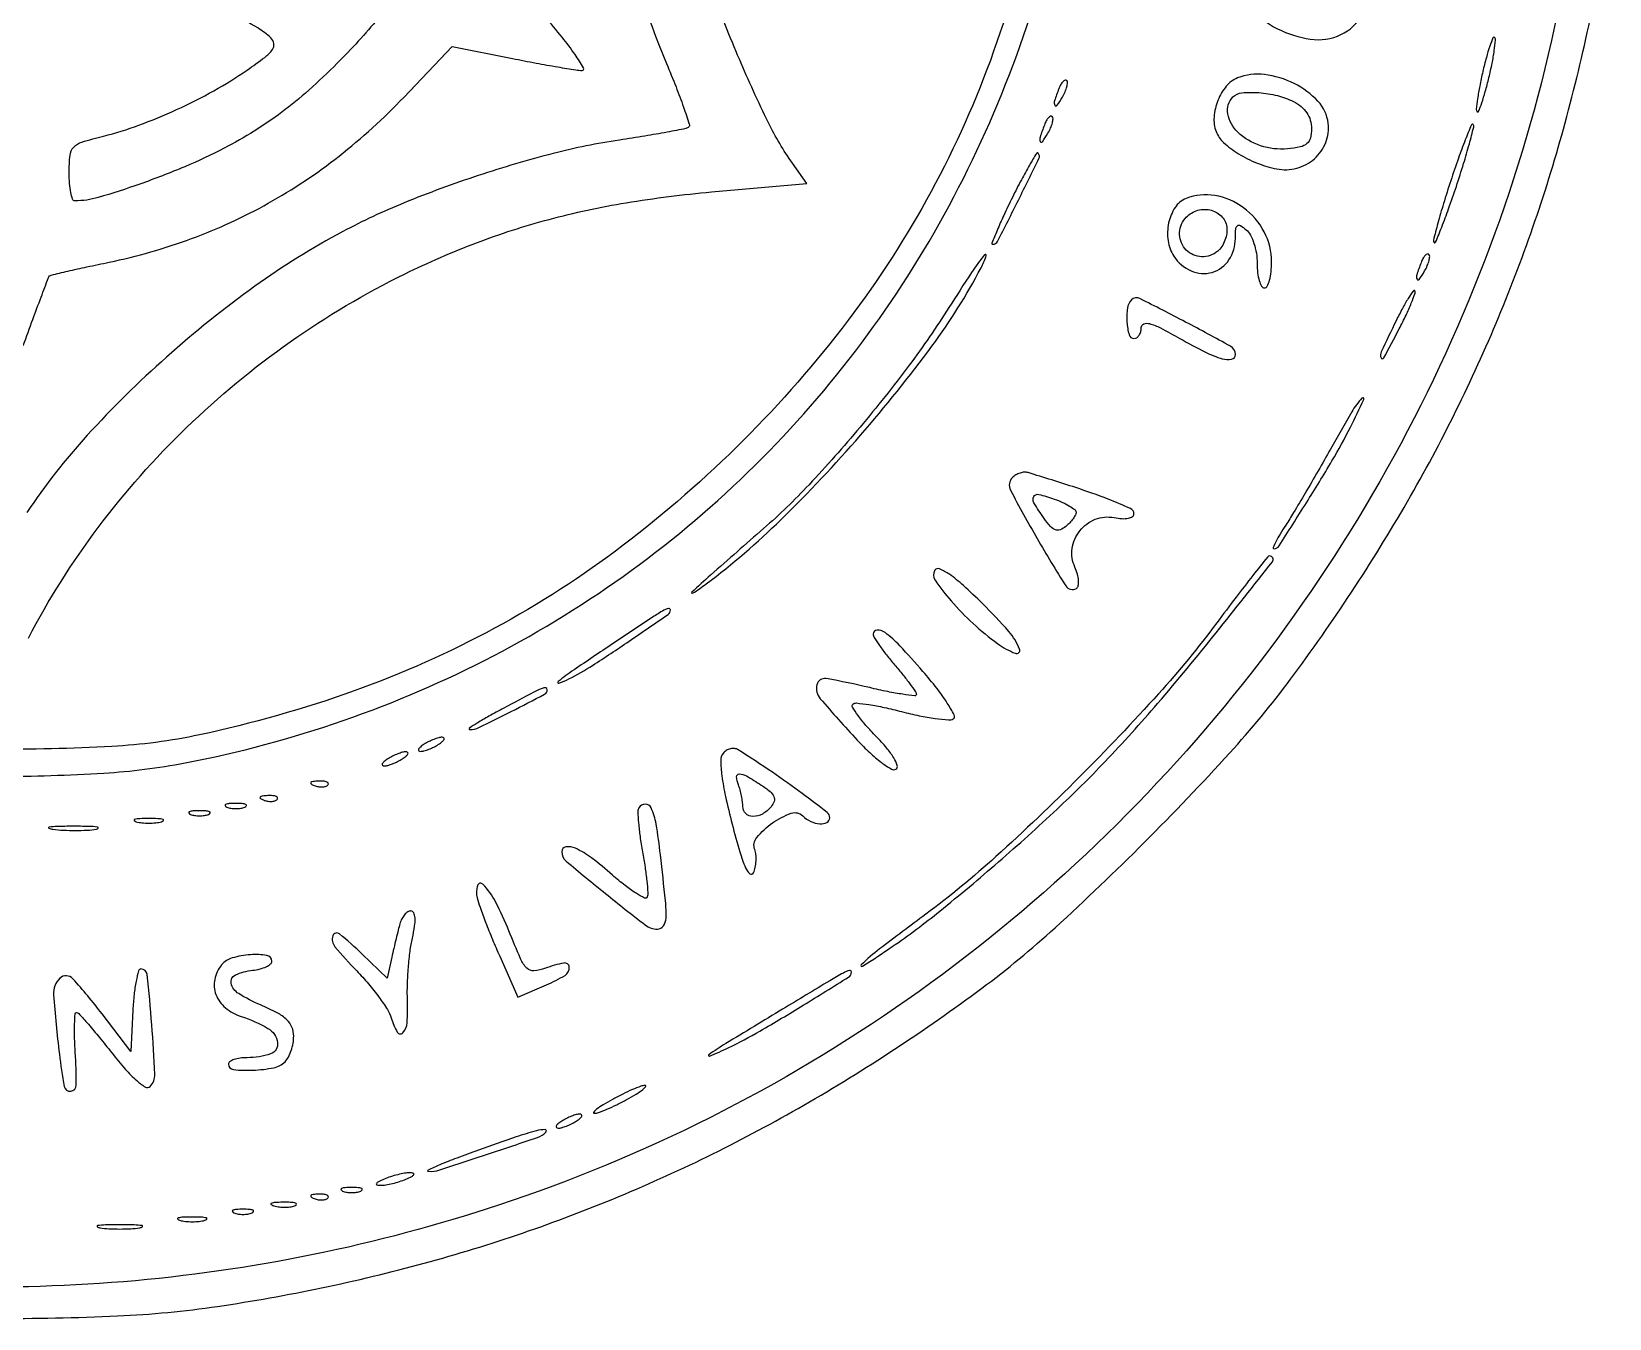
# Model space of a CAD drawing. Extents: x 0 to 449, y 1 to 450.
# Drawn here: x 229.8 to 447.6, y 0.8 to 178.4 of the extents above; entities that cross this region are included whole.
import ezdxf

# ---------------------------------------------------------------- set-up
doc = ezdxf.new("R2010")
doc.units = 0

msp = doc.modelspace()

# ---------------------------------------------------------------- linework, layer by layer
for points in [[(0.49313, 225.775126, 0.088142), (13.850899, 149.130034, 0.086205), (52.827881, 81.112464, 0.046467), (81.524813, 52.404926, 0.045554), (115.211239, 29.27609, 0.045405), (152.639742, 12.567093, 0.04552), (192.437978, 2.905766, 0.021652), (207.144502, 1.372594, 0.013306), (224.553072, 0.781051, 0.01335), (241.694818, 1.112657, 0.02498), (255.5, 2.441904, 0.029868), (284.017448, 8.390861, 0.032269), (310.874419, 17.586782, 0.032147), (336.414937, 30.19875, 0.029195), (361, 46.352599, 0.024992), (371.099678, 54.682621, 0.011524), (383.421652, 66.457305, 0.011531), (395.2097, 78.810344, 0.024503), (403.61859, 89, 0.029276), (419.74707, 113.488284, 0.032319), (432.322254, 138.916948, 0.032302), (441.520682, 165.766314, 0.029185), (447.558738, 194.5, 0.025802)], [(443.964332, 204.5, -0.072999), (428.978803, 143.121107, -0.071861), (396.940147, 88.273774, -0.071882), (350.697894, 44.749779, -0.073111), (294.280975, 16.400149, -0.059323), (242.489327, 5.837934, -0.060834), (190.117783, 7.873523, -0.060681), (139.659277, 22.469475, -0.0585), (93.5, 48.877759, -0.025343), (82.844648, 57.622035, -0.01188), (69.933648, 69.933648, -0.01188), (57.622035, 82.844648, -0.025343), (48.877759, 93.5, -0.078517), (16.309268, 156.086223, -0.080952), (5.078203, 225, -0.080952)], [(77.375798, 199, 0.036968), (83.161427, 176.780506, 0.039434), (92.065353, 156.151007, 0.039188), (104.15584, 137.062844, 0.035626), (119.4355, 119.4355, 0.035626), (137.062844, 104.15584, 0.039188), (156.151007, 92.065353, 0.039434), (176.780506, 83.161427, 0.036968), (199, 77.375798, 0.030572), (210.451884, 75.998391, 0.014929), (225.163042, 75.575718, 0.014911), (239.805144, 76.029041, 0.032078), (251, 77.434636, 0.072713), (293.587133, 92.222293, 0.075047), (329.646801, 118.469214, 0.074746), (356.463883, 154.294098, 0.071267), (372.104613, 197, 0.032804)], [(368.687625, 197, -0.033275), (362.62275, 175.635564, -0.038256), (353.988135, 156.279547, -0.038396), (342.536373, 138.524036, -0.033966), (328.0624, 121.9376, -0.033966), (311.475964, 107.463627, -0.038396), (293.720453, 96.011865, -0.038256), (274.364436, 87.37725, -0.033275), (253, 81.312375, -0.039115), (240.902416, 79.707581, -0.015695), (224.203078, 79.335009, -0.015756), (207.426285, 80.01633, -0.036788), (195, 81.839011, -0.032948), (174.259944, 87.916599, -0.037763), (155.461821, 96.456435, -0.037784), (138.170923, 107.72172, -0.033053), (121.931582, 121.9376, -0.033977), (107.474192, 138.497028, -0.038624), (96.064369, 156.196689, -0.038311), (87.441099, 175.568966, -0.032474), (81.305715, 197.125253, -0.040082)], [(310.899448, 194.61304, 0.045808), (317.465885, 173.940428, -0.006055), (318.776514, 170.724584, -0.009682), (319.808907, 167.944137, -0.003978), (320.615046, 165.576779, -0.283674), (320.523464, 165.190131, -0.148644), (320.127034, 164.978542, -0.002251), (317.534285, 164.478177, -0.005842), (314.494664, 163.942448, -0.003802), (310.972578, 163.391502, 0.026224), (301.840547, 161.540343, 0.016764), (291.449537, 158.485184, 0.016748), (281.265516, 154.733318, 0.025778), (272.76298, 150.751085, 0.033572), (260.638057, 143.20536, 0.025706), (248.446914, 133.443306, 0.025973), (237.50092, 122.646575, 0.037908), (229.151037, 111.988321)], [(277.686882, 180.20293, -0.02182), (272, 173.981021, -0.014801), (268.082518, 170.279488, -0.020772), (264.359584, 167.23223, -0.021865), (260.554927, 164.625599, -0.019563), (256.395946, 162.256327, -0.020155), (250.960954, 159.708255, -0.014879), (244.761997, 157.315735, -0.013262), (239.025479, 155.465111, -0.071507), (235.789901, 155, -0.320545), (235.482157, 155.219884, -0.03232), (235.232033, 156.140127, -0.031041), (235.057044, 157.393565, -0.019165), (235, 158.881285, -0.026037), (235.125859, 161.296609, -0.163854), (235.631905, 162.403095, -0.130012), (236.763189, 163.109922, -0.014142), (239.75, 163.941697, 0.027162), (244.605819, 165.431175, 0.019683), (249.836306, 167.589151, 0.019419), (254.977014, 170.197192, 0.023582), (259.566848, 173.045993, 0.010834), (262.006102, 174.803301, 0.072318), (263.056228, 175.863893, 0.197019), (263.265012, 176.691908, 0.171107), (262.848485, 177.49006, 0.051999), (261.035266, 178.85984, 0.000488), (246.71286, 187.4859, 0.001461)], [(229.385568, 94.667901, -0.041531), (239.010544, 109.915504, -0.039041), (251.206245, 123.705129, -0.038737), (265.500026, 135.530759, -0.039409), (281.367878, 144.934288, -0.023532), (291.244964, 149.217078, -0.025257), (301.25289, 152.440336, -0.024258), (311.891914, 154.736549, -0.018704), (323.670333, 156.2364), (336.840666, 157.415024), (334.866186, 160.187924, -0.040735), (331.540635, 165.769264, -0.013116), (327.523831, 174.534751, -0.013525), (323.83288, 183.872687, -0.02524)], [(228.673602, 135.045646, -0.001439), (229.985933, 138.643148, -0.002285), (231.13233, 141.714535, -0.000493), (232.15389, 144.405727, -0.105797), (232.303562, 144.636896, -0.139528), (232.537381, 144.767111, -0.000935), (234.822631, 145.29977, -0.003586), (237.450794, 145.887352, -0.002273), (240.521905, 146.536276, 0.037397), (251.906811, 149.79097, 0.039201), (262.493685, 154.666511, 0.038913), (272.258473, 161.17242, 0.035779), (281.194605, 169.28349), (287.88921, 176.295697), (296.194605, 174.647072, 0.002813), (299.471957, 174.015661, 0.003782), (302.447738, 173.482959, 0.002613), (304.946869, 173.068497, 0.039949), (305.81897, 172.999223, 0.582326), (306.023183, 173.359589, 0.016999), (304.846786, 175.182553, 0.018051), (303.050806, 177.578834, 0.009486), (300.657238, 180.430743)]]:
    msp.add_lwpolyline(points, format="xyb")
for points in [[(399.747443, 188.273421, 0.131695), (398.058104, 184.977821, 0.181645), (398.542574, 181.718833, 0.142992), (401.265814, 179.025961, 0.074723), (405.790593, 177.391881, 0.139222), (410.091631, 177.733542, 0.166374), (413.222898, 180.295141, 0.18432), (413.942334, 184.018759, 0.16691), (412.04058, 187.463276, 0.104624), (409.28897, 189.064695, 0.063279), (405.57347, 189.787723, 0.065665), (402.006269, 189.554332, 0.161061)], [(430.153846, 172.846154, 0.008578), (429.727929, 170.844923, 0.013075), (429.433753, 169.09333, 0.007622), (429.250734, 167.636846, 0.227602), (429.370361, 167.296305, 0.538766), (429.579378, 167.339319, 0.011493), (430.015825, 168.511259, 0.015798), (430.501033, 170.069178, 0.008722), (431, 172, 0.009475), (431.437572, 173.989456, 0.014327), (431.735618, 175.737299, 0.008988), (431.913323, 177.183446, 0.226165), (431.783485, 177.549848, 0.535941), (431.558058, 177.504487, 0.013685), (431.122497, 176.35042, 0.017232), (430.641062, 174.788855, 0.009436)], [(396.279917, 171.955261, 0.12964), (394.742813, 170.832625, 0.076033), (393.583182, 168.855121, 0.074508), (393.049301, 166.573451, 0.112349), (393.338409, 164.560503, 0.117899), (394.377438, 163.04541, 0.045734), (396.425715, 161.509034, 0.042856), (398.99911, 160.213184, 0.04589), (401.698107, 159.410379, 0.115265), (404.473157, 159.499549, 0.116361), (406.910531, 160.810025, 0.118783), (408.470729, 163.045469, 0.123675), (408.810577, 165.71168, 0.159596), (407.400376, 168.73974, 0.08928), (404.108908, 171.192149, 0.085282), (400.007252, 172.425545, 0.124365)], [(371.623539, 170.461341, 0.013074), (371.038161, 168.807875, 0.18392), (371.068872, 168.189955, 0.582659), (371.370907, 168.158973, 0.022794), (372.122073, 169.325003, 0.028467), (372.494276, 170.058111, 0.039963), (372.734072, 170.751423, 0.045448), (372.826923, 171.318576, 0.217548), (372.715202, 171.618131, 0.299281), (372.487156, 171.665262, 0.109577), (372.201425, 171.471425, 0.064271), (371.896209, 171.051117, 0.033338)], [(404, 168.705725, -0.054351), (405.084959, 167.999593, -0.073989), (405.86902, 167.136631, -0.078152), (406.338954, 166.122247, -0.069573), (406.5, 164.970467, -0.056805), (406.351505, 163.667616, -0.162719), (405.881708, 162.900647, -0.124145), (404.951202, 162.449356, -0.027228), (403.179226, 162.181363, -0.104289), (399.46637, 162.599582, -0.110653), (396.327564, 164.482802, -0.15748), (394.950306, 167.018369, -0.247525), (395.666667, 169.333333, -0.175067), (396.909346, 169.916508, -0.041856), (399.226964, 169.936192, -0.041915), (401.794951, 169.524532, -0.056469)], [(369.623539, 165.461341, 0.013074), (369.038161, 163.807875, 0.18392), (369.068872, 163.189955, 0.582659), (369.370907, 163.158973, 0.022794), (370.122073, 164.325003, 0.028467), (370.494276, 165.058111, 0.039963), (370.734072, 165.751423, 0.045448), (370.826923, 166.318576, 0.217548), (370.715202, 166.618131, 0.299281), (370.487156, 166.665262, 0.109577), (370.201425, 166.471425, 0.064271), (369.896209, 166.051117, 0.033338)], [(425.727273, 157.772727, 0.005095), (424.728672, 154.618441, 0.008138), (423.947104, 151.901854, 0.002936), (423.332833, 149.573916, 0.265356), (423.423054, 149.243613, 0.534787), (423.6362, 149.286105, 0.003546), (424.479721, 151.369237, 0.008912), (425.435402, 153.909505, 0.005133), (426.5, 157, 0.005558), (427.508468, 160.144322, 0.008847), (428.293291, 162.857751, 0.003447), (428.901778, 165.173375, 0.264809), (428.804219, 165.529114, 0.533977), (428.574452, 165.48361, 0.004176), (427.73443, 163.416612, 0.009668), (426.781962, 160.873223, 0.005549)], [(365.208127, 155.467876, 0.005559), (364.018908, 152.987105, 0.009676), (363.095479, 150.899939, 0.004161), (362.384095, 149.163732, 0.530612), (362.494942, 149, 0.281774), (363.169599, 149.412992, 0.002376), (366.048568, 155.116867, 0.002251), (368.88246, 160.863009, 0.320073), (368.764267, 161.569067, 0.485578), (368.530676, 161.541211, 0.005075), (367.568393, 159.9281, 0.011008), (366.457641, 157.922173, 0.00639)], [(389.185376, 155.316178, 0.153229), (387.676531, 154.084386, 0.09346), (386.782425, 151.943869, 0.087559), (386.697348, 149.487835, 0.110444), (387.496485, 147.365021, 0.14376), (389.884583, 145.332263, 0.177054), (392.784439, 145.131412, 0.178864), (395.10917, 146.845385, 0.146409), (396, 149.822445, -0.01746), (396.045833, 151.134592, -0.211944), (396.276328, 151.569299, -0.316321), (396.683364, 151.59082, -0.033219), (397.5, 151, -0.100341), (398.076173, 150.284664, -0.041089), (398.559375, 149.12864, -0.038522), (398.889176, 147.761894, -0.039964), (399, 146.377555, 0.028023), (399.072588, 145.083426, 0.043975), (399.29375, 143.992157, 0.054676), (399.614661, 143.226933, 0.272581), (400, 143, 0.28075), (400.385915, 143.235232, 0.050887), (400.70625, 144.050721, 0.041748), (400.927486, 145.206297, 0.026435), (401, 146.576923, 0.122067), (399.973016, 150.720877, 0.112485), (397.109879, 154.052654, 0.116734), (393.181348, 155.734301, 0.139036)], [(394.798257, 151.412495, -0.070856), (394.798651, 150.51952, -0.052952), (394.557842, 149.563848, -0.053529), (394.126525, 148.692416, -0.078037), (393.560992, 148.050619, -0.183666), (391.339584, 147.291117, -0.190132), (389.214, 148.214, -0.190132), (388.291117, 150.339584, -0.183666), (389.050619, 152.560992, -0.136795), (390.580083, 153.621268, -0.13366), (392.45208, 153.749743, -0.144239), (394.029651, 152.920956, -0.166167)], [(356.454842, 140.273999, -0.019618), (350.960394, 132.309655, -0.013725), (344.182545, 123.764727, -0.01387), (337.140498, 115.828442, -0.024822), (330.868791, 109.775402, 0.000816), (323.531857, 103.344886, 0.011555), (320.963647, 100.979098, 0.905033), (321.07517, 100.837719, 0.019091), (322.961449, 102.146112, 0.032702), (333.245514, 110.985561, 0.019903), (344.239016, 122.654215, 0.019972), (354.112432, 134.967311, 0.037632), (360.883279, 145.75, 0.04049), (361.598986, 147.421594, 0.835973), (361.360666, 147.55235, 0.024598), (359.571562, 145.102854, 0.004245)], [(421.623539, 146.461341, 0.013074), (421.038161, 144.807875, 0.18392), (421.068872, 144.189955, 0.582659), (421.370907, 144.158973, 0.022794), (422.122073, 145.325003, 0.028467), (422.494276, 146.058111, 0.039963), (422.734072, 146.751423, 0.045448), (422.826923, 147.318576, 0.217548), (422.715202, 147.618131, 0.299281), (422.487156, 147.665262, 0.109577), (422.201425, 147.471425, 0.064271), (421.896209, 147.051117, 0.033338)], [(381.653943, 141.32061, 0.163483), (381.093105, 140.192316, 0.05058), (381.023678, 138.271308, 0.052306), (381.324772, 136.511617, 0.336061), (382, 136, 0.148989), (382.381357, 136.116216, 0.098772), (382.70625, 136.443136, 0.082151), (382.925328, 136.931811, 0.064468), (383, 137.508549, -0.306778), (383.343778, 138.016121, -0.165083), (384.132024, 138.057879, -0.050878), (385.646846, 137.459931, -0.009046), (388.330857, 136.008549, 0.011756), (391.872138, 134.118331, 0.046317), (394.17118, 133.215447, 0.11815), (395.47507, 133.154854, 0.359944), (396, 133.789565, 0.272959), (395.325514, 134.933018, 0.005378), (389.113895, 138.279557, 0.005041), (382.809588, 141.508383, 0.322712)], [(418.188606, 138.451309, 0.003261), (416.137282, 134.158057, 0.204865), (416.108488, 133.337448, 0.640336), (416.479272, 133.314195, 0.003642), (418.61543, 137.347798, 0.008787), (419.554825, 139.233494, 0.013938), (420.285108, 140.883257, 0.00781), (420.825423, 142.26304, 0.293795), (420.757475, 142.575858, 0.468812), (420.522703, 142.554345, 0.011403), (419.846012, 141.52113, 0.016662), (419.055278, 140.151897, 0.009535)], [(409.128641, 120.75, -0.002959), (407.42055, 117.735945, -0.00277), (405.639238, 114.675, -0.002757), (404.028139, 111.975636, -0.009483), (402.940053, 110.25, 0.010278), (402.156508, 109.002958, 0.01902), (401.58057, 107.954688, 0.016828), (401.211475, 107.151394, 0.535912), (401.312157, 107, 0.255563), (402.023121, 107.388784, 0.001834), (405.797331, 113.32533, 0.007398), (409.33177, 119.118262, 0.015446), (411.875045, 123.75, 0.010112), (413.740286, 127.60113, 0.855672), (413.466529, 127.782865, 0.053067), (412.056419, 125.870079, 0.004891)], [(365.210807, 116.810807, 0.328301), (364.947262, 115.078402, 0.010128), (368.637587, 108.382544, 0.009986), (372.580151, 101.863766, 0.411188), (374.042803, 101.526454, 0.206677), (374.307803, 101.905928, 0.067568), (374.354539, 102.601806, 0.053449), (374.198655, 103.485172, 0.036532), (373.844641, 104.441631, -0.142663), (373.471198, 107.014998, -0.133027), (374.518643, 109.466403, -0.133023), (376.660109, 111.054168, -0.142649), (379.25, 111.288202, 0.032213), (380.340224, 111.14693, 0.061619), (381.220086, 111.19857, 0.095276), (381.795293, 111.422789, 0.257775), (382, 111.79347, 0.296005), (381.519255, 112.534373, 0.011923), (378.422346, 113.82842, 0.014268), (373.960448, 115.42395, 0.004811), (367.371855, 117.500111, 0.093793), (366.863983, 117.555486, 0.057646), (366.271688, 117.439363, 0.055082), (365.689709, 117.180291, 0.06422)], [(374, 112.02462, -0.121974), (373.906279, 111.646153, -0.035153), (373.58584, 111.130213, -0.033103), (373.129693, 110.58004, -0.029923), (372.590095, 110.074772, -0.078354), (371.809712, 109.610866, -0.184918), (371.143698, 109.60138, -0.124603), (370.463535, 110.066097, -0.028123), (369.590095, 111.174834, -0.017098), (368.188713, 113.328712, -0.262716), (368.164116, 114.182393, -0.344235), (368.844455, 114.488435, -0.023777), (371, 113.850155, -0.021694), (372.14915, 113.392756, -0.031126), (373.11875, 112.882509, -0.031769), (373.824652, 112.388961, -0.228115)], [(393.420518, 96.75, -0.024127), (385.401233, 86.989611, -0.012227), (374.436809, 75.464692, -0.012225), (362.940092, 64.506643, -0.024505), (353.25, 56.542167, 0.002938), (346.887041, 51.756626, 0.029065), (344.347756, 49.579202, 0.905333), (344.518186, 49.363042, 0.008569), (348.629334, 52.088984, 0.019127), (355.197222, 56.988149, 0.009065), (363.294904, 63.771002, 0.009042), (371.385831, 71.062576, 0.014348), (378.014247, 77.623183, 0.013407), (385.261773, 85.640176, 0.008354), (393.34155, 95.399793, 0.002581), (401.105052, 105.206291, 0.625305), (400.718549, 106, 0.228602), (400.453498, 105.872136, 0.000963), (398.402477, 103.282813, 0.004391), (396.088351, 100.296177, 0.002721)], [(354.508071, 104.013058, 0.298271), (354.54352, 102.658494, 0.025673), (356.763918, 99.781167, 0.030091), (359.783701, 96.659036, 0.029374), (363.179794, 93.894921, 0.061216), (365.616717, 92.556795, 0.653197), (366.203051, 93.133781, 0.090673), (364.730295, 95.564965, 0.016285), (361.073241, 99.427523, 0.01065), (358.447092, 101.917831, 0.031976), (356.516331, 103.458909, 0.050095), (355.159268, 104.217262, 0.372613)], [(310.016246, 93.855949, 0.002114), (304.695983, 90.275841, 0.020221), (302.497386, 88.649173, 0.829884), (302.608128, 88.44256, 0.042252), (304, 89.01645, 0.024111), (307.257635, 90.897874, 0.006315), (312.290427, 94.228285, 0.001553), (317.67176, 97.912402, 0.24667), (318, 98.537261, 0.472192), (317.746167, 98.746114, 0.084325), (317.084815, 98.495612, 0.013901), (315.554352, 97.540078, 0.000541)], [(346, 95.212226, 0.142033), (346.136138, 94.742648, 0.010974), (346.869312, 93.638831, 0.014323), (347.8258, 92.345809, 0.010428), (348.959359, 90.962226, -0.007508), (350.096067, 89.591208, -0.010677), (351.061345, 88.336786, -0.006966), (351.826522, 87.266285, -0.135956), (351.959359, 86.886407, -0.46705), (351.757865, 86.693723, -0.008409), (350.084605, 86.908488, -0.014318), (348.002441, 87.27257, -0.008277), (345.520147, 87.82322, 0.015772), (339.510142, 89.062224, 0.396237), (338.223243, 88.214019, 0.240718), (338.689442, 86.300009, 0.008904), (343.797777, 80.582366, 0.017849), (345.520285, 78.850461, 0.027497), (347.139419, 77.493743, 0.026026), (348.501819, 76.580703, 0.279979), (349.138404, 76.585538, 0.350491), (349.319109, 77.091557, 0.05341), (348.83165, 78.132526, 0.038527), (347.851168, 79.50105, 0.018702), (346.405603, 81.096671, -0.014121), (344.999552, 82.620392, -0.023115), (343.907781, 83.996199, -0.019425), (343.155522, 85.130166, -0.345959), (343.204354, 85.537687, -0.227461), (343.674023, 85.702816, -0.010288), (345.415615, 85.475481, -0.015496), (347.528393, 85.088041, -0.010299), (349.925446, 84.519319, 0.012113), (352.350965, 83.95313, 0.016743), (354.553016, 83.571473, 0.013337), (356.371676, 83.367924, 0.160959), (357.047348, 83.529263, 0.395726), (357.187029, 84.046851, 0.019889), (356.219974, 85.698045, 0.023043), (354.770415, 87.747219, 0.01353), (352.861311, 90.065988, 0.009292), (349.669089, 93.601296, 0.043588), (347.630883, 95.427697, 0.171207), (346.539334, 95.770622, 0.404079)], [(295, 85, 0.006154), (292.943778, 83.881116, 0.012174), (291.345703, 82.93403, 0.011577), (290.239082, 82.205059, 0.71232), (290.283244, 82.047178, 0.128945), (291.571138, 82.303308, 0.004783), (296.040153, 84.530597, 0.002906), (300.632005, 86.907953, 0.27871), (301, 87.516846, 0.359377), (300.786696, 87.775287, 0.148059), (300.302012, 87.72509, 0.021364), (299.140539, 87.17843, 0.000852)], [(284, 80, 0.027796), (283.485814, 79.625641, 0.102785), (283.234375, 79.315379, 0.335455), (283.267727, 79.122372, 0.190341), (283.5, 79.030626, 0.067616), (283.987337, 79.096832, 0.024967), (284.646875, 79.315379, 0.024204), (285.352293, 79.628962, 0.026766), (286, 80, 0.027796), (286.514186, 80.374359, 0.102785), (286.765625, 80.684621, 0.335455), (286.732273, 80.877628, 0.190341), (286.5, 80.969374, 0.067616), (286.012663, 80.903168, 0.024967), (285.353125, 80.684621, 0.024204), (284.647707, 80.371038, 0.026766)], [(279, 78, 0.027796), (278.485814, 77.625641, 0.102785), (278.234375, 77.315379, 0.335455), (278.267727, 77.122372, 0.190341), (278.5, 77.030626, 0.067616), (278.987337, 77.096832, 0.024967), (279.646875, 77.315379, 0.024204), (280.352293, 77.628962, 0.026766), (281, 78, 0.027796), (281.514186, 78.374359, 0.102785), (281.765625, 78.684621, 0.335455), (281.732273, 78.877628, 0.190341), (281.5, 78.969374, 0.067616), (281.012663, 78.903168, 0.024967), (280.353125, 78.684621, 0.024204), (279.647707, 78.371038, 0.026766)], [(325.265707, 78.73714, 0.172894), (324.94674, 77.762988, 0.025551), (325.108711, 75.665424, 0.02218), (325.608977, 72.794304, 0.009448), (326.520462, 69, 0.00723), (327.582596, 65.148949, 0.032218), (328.38178, 62.945816, 0.114211), (328.985974, 62.134045, 0.506093), (329.473516, 62.25, 0.049211), (329.715668, 63.027481, 0.037034), (329.831433, 63.916008, 0.037896), (329.814022, 64.77649, 0.067708), (329.652161, 65.464071, -0.27146), (329.931056, 67.15213, -0.0661), (332.090992, 69.143862, -0.067095), (334.669703, 70.482791, -0.290349), (336.277045, 70.122955, 0.087744), (337.366032, 69.361259, 0.091349), (338.635002, 69.033007, 0.134565), (339.61009, 69.227205, 0.283954), (340, 69.85842, 0.232386), (339.635562, 70.600195, 0.004609), (336.183896, 73.214609, 0.010275), (332.076853, 76.137212, 0.007387), (327.377708, 79.23714, 0.109991), (326.864163, 79.424176, 0.090908), (326.281215, 79.394335, 0.085951), (325.718793, 79.153928, 0.084334)], [(268.8125, 74.316886, 0.051402), (269.359369, 74.160852, 0.05415), (269.916927, 74.123424, 0.060344), (270.402231, 74.202593, 0.126455), (270.729167, 74.395833, 0.296942), (270.77538, 74.614691, 0.208169), (270.592839, 74.799335, 0.077125), (270.112848, 74.910055, 0.028489), (269.416667, 74.921053, 0.018894), (268.670344, 74.862007, 0.168741), (268.37858, 74.720685, 0.470617), (268.395823, 74.538436, 0.054073)], [(330.552669, 74.373533, -0.026104), (331.759042, 73.48981, -0.116935), (332.287901, 72.799232, -0.189221), (332.319112, 72.131648, -0.091611), (331.895041, 71.373533, -0.091503), (330.70797, 70.382625, -0.131894), (329.389552, 70.04485, -0.193163), (328.405973, 70.452718, -0.201689), (328, 71.418213, 0.032815), (327.956854, 72.074909, 0.017107), (327.821697, 72.884475, 0.016939), (327.625558, 73.709117, 0.024761), (327.393011, 74.418213, -0.074906), (327.1481, 75.529723, -0.438286), (327.514209, 75.915848, -0.12881), (328.496234, 75.643696, -0.013371)], [(261.8125, 72.316886, 0.051402), (262.359369, 72.160852, 0.05415), (262.916927, 72.123424, 0.060344), (263.402231, 72.202593, 0.126455), (263.729167, 72.395833, 0.296942), (263.77538, 72.614691, 0.208169), (263.592839, 72.799335, 0.077125), (263.112848, 72.910055, 0.028489), (262.416667, 72.921053, 0.018894), (261.670344, 72.862007, 0.168741), (261.37858, 72.720685, 0.470617), (261.395823, 72.538436, 0.054073)], [(244.25, 69.310674, 0.039571), (245.047266, 69.168469, 0.024357), (246, 69.122029, 0.024357), (246.952734, 69.168469, 0.039571), (247.75, 69.310674, 0.161593), (248.00914, 69.478988, 0.542911), (247.957813, 69.633659, 0.052887), (247.251983, 69.740287, 0.011065), (246, 69.767997, 0.011065), (244.748017, 69.740287, 0.052887), (244.042187, 69.633659, 0.542911), (243.99086, 69.478988, 0.161593)], [(251.75, 70.337719, 0.057986), (252.320008, 70.181385, 0.037979), (253, 70.12966, 0.037979), (253.679992, 70.181385, 0.057986), (254.25, 70.337719, 0.174857), (254.459382, 70.525001, 0.447206), (254.398438, 70.693942, 0.078554), (253.89144, 70.810911, 0.017491), (253, 70.842105, 0.017491), (252.10856, 70.810911, 0.078554), (251.601562, 70.693942, 0.447206), (251.540618, 70.525001, 0.174857)], [(256.75, 71.337719, 0.057986), (257.320008, 71.181385, 0.037979), (258, 71.12966, 0.037979), (258.679992, 71.181385, 0.057986), (259.25, 71.337719, 0.174857), (259.459382, 71.525001, 0.447206), (259.398438, 71.693942, 0.078554), (258.89144, 71.810911, 0.017491), (258, 71.842105, 0.017491), (257.10856, 71.810911, 0.078554), (256.601562, 71.693942, 0.447206), (256.540618, 71.525001, 0.174857)], [(313.651096, 71.244479, 0.149402), (313.51022, 70.708365, 0.01061), (313.605271, 69.148633, 0.014213), (313.814514, 67.262899, 0.010216), (314.150796, 65.170629, -0.00801), (314.498497, 63.066571, -0.010669), (314.742798, 61.144357, -0.008143), (314.885558, 59.540786, -0.099404), (314.808717, 58.932466, -0.454197), (314.448886, 58.78274, -0.026025), (313.26881, 59.443453, -0.025451), (311.748335, 60.513707, -0.014077), (310, 61.963679, 0.018064), (307.092536, 64.336104, 0.054227), (304.897362, 65.651766, 0.142123), (303.579606, 65.849893, 0.37574), (303, 65.187498, 0.221335), (303.605155, 63.887412, 0.004958), (309.055053, 59.393195, 0.005939), (314.526676, 55.077904, 0.165464), (316.225176, 54.5, 0.24711), (317.04002, 54.928901, 0.141532), (317.39909, 56.010352, 0.035665), (317.323006, 58.392831, 0.002758), (316.628993, 64.75, 0.012654), (316.032611, 68.995466, 0.066361), (315.343339, 71.244426, 0.298581), (314.537552, 71.750247, 0.25467)], [(232.767909, 68.275269, 0.018638), (234.218327, 68.150328, 0.01259), (235.878422, 68.111345, 0.012695), (237.487453, 68.154945, 0.024559), (238.767909, 68.285474, 0.212532), (239.000181, 68.434198, 0.556092), (238.934948, 68.575472, 0.025342), (237.655786, 68.668409, 0.005888), (235.5, 68.690131, 0.005499), (233.352754, 68.662864, 0.031761), (232.222448, 68.564056, 0.756877), (232.205163, 68.425738, 0.069146)], [(291.330711, 58.818479, 0.024212), (291.724642, 57.518901, 0.006059), (292.495039, 55.43976, 0.006175), (293.435424, 53.080691, 0.006179), (294.43361, 50.746037), (296.923537, 45.11587), (300.905613, 46.807935, 0.035783), (303.454318, 48.113314, 0.280959), (304.040694, 49.244806, 0.451386), (303.286732, 49.821687, 0.042131), (300.746117, 49.093573, -0.070839), (299.171121, 48.738264, -0.223267), (298.182996, 49.108947, -0.091127), (297.313567, 50.405152, -0.007121), (295.704736, 54.265927, 0.024376), (293.879964, 58.251795, 0.071956), (292.129635, 60.694564, 0.575308), (291.366233, 60.508769, 0.134256)], [(280.660333, 55.25, 0.004983), (280.433571, 54.379313, 0.00191), (280.134946, 53.164264, 0.001891), (279.820819, 51.842885, 0.002324), (279.53802, 50.607069), (278.890149, 47.714138), (275.460055, 51.038716, 0.020398), (272.32719, 53.83667, 0.527954), (271.407078, 53.568777, 0.258958), (271.695759, 52.074398, 0.017473), (274.705003, 48.729035, -0.016465), (276.316461, 46.944833, -0.017132), (277.7849, 45.081341, -0.017079), (278.940609, 43.388302, -0.068471), (279.460023, 42.25, 0.055232), (280.298985, 40.275074, 0.513861), (281.07744, 40.189578, 0.169155), (281.658396, 41.580315, 0.023553), (281.701083, 44.75, -0.016785), (281.700949, 46.842346, -0.011607), (281.835164, 49.20625, -0.011718), (282.070469, 51.474594, -0.023436), (282.381931, 53.25, 0.01754), (282.69119, 54.898434, 0.051176), (282.746796, 56.053252, 0.096019), (282.572289, 56.749441, 0.291278), (282.178679, 57, 0.145256), (281.744205, 56.87106, 0.069906), (281.302054, 56.485937, 0.060336), (280.919307, 55.919349, 0.052258)], [(256.045681, 49.555042, 0.12401), (255.094344, 47.565159, 0.141674), (255.267248, 45.468266, 0.129336), (256.569175, 43.648418, 0.095269), (258.750744, 42.449256, -0.054143), (262.444073, 40.796315, -0.228395), (263.762702, 38.83843, -0.360211), (262.81956, 37.292695, -0.083055), (259.575, 36.75, 0.032255), (258.588593, 36.686301, 0.049688), (257.756406, 36.492969, 0.064024), (257.180885, 36.21109, 0.252011), (257, 35.875, 0.38343), (257.683711, 35.114506, 0.036986), (260.384135, 35.027264, 0.038498), (263.241466, 35.36774, 0.148538), (264.8, 36.2, 0.076382), (265.260285, 36.827422, 0.038332), (265.6475, 37.733564, 0.036925), (265.911565, 38.753273, 0.044925), (266, 39.735537, 0.098729), (265.752178, 40.978359, 0.106302), (265.049101, 41.994121, 0.067816), (263.714125, 42.943375, 0.019435), (261.41672, 44.035698, -0.035973), (258.405867, 45.591234, -0.202169), (257.371375, 47.030987, -0.361105), (257.95158, 48.176094, -0.072858), (260.327119, 48.816422, 0.032564), (261.350747, 49.005802, 0.047385), (262.214841, 49.314134, 0.058135), (262.815753, 49.685525, 0.229158), (263, 50.066422, 0.369994), (262.307186, 50.874504, 0.056736), (260.017334, 50.966028, 0.052337), (257.509823, 50.514964, 0.149988)], [(243.799904, 43.302693), (243.5, 37.605385), (239.544514, 42.802693, 0.021826), (235.505476, 47.654955, 0.419361), (233.730983, 47.723829, 0.226286), (232.848792, 45.451666, 0.011203), (233.647983, 37.25, 0.015355), (234.322967, 32.791431, 0.394748), (235.223694, 32.123738, 0.38155), (235.986022, 32.979442, 0.015235), (235.84255, 37.501363, -0.008717), (235.748089, 39.61072, -0.014584), (235.751368, 41.386301, -0.00828), (235.819641, 42.820344, -0.39632), (236.013172, 43.001363, -0.21232), (236.329993, 42.859468, -0.00343), (237.655617, 41.361475, -0.0083), (239.17659, 39.55926, -0.005329), (240.88385, 37.420678, 0.014038), (242.765267, 35.146332, 0.032804), (244.325219, 33.58447, 0.043607), (245.532433, 32.698219, 0.345742), (246.175532, 32.775532, 0.210682), (246.830379, 34.463341, 0.008135), (246.409443, 41.304388, 0.006553), (245.779748, 48.218035, 0.384089), (244.911972, 49, 0.339417), (244.578232, 48.743947, 0.017293), (244.250284, 47.326416, 0.021701), (243.97343, 45.486773, 0.013347)], [(333.5, 43.456106, 0.000871), (325.637905, 38.692123, 0.017651), (323.308321, 37.159794, 0.893617), (323.408769, 36.978036, 0.01355), (326, 38.134375, 0.019111), (330.358336, 40.431405, 0.007031), (336.333576, 43.991453, 0.001702), (342.605549, 47.878295, 0.258701), (343, 48.589642, 0.500079), (342.730098, 48.792015, 0.052893), (341.878607, 48.442271, 0.011418), (340.010399, 47.376925, 0.000486)], [(310, 31, 0.011243), (308.72295, 30.263052, 0.027028), (307.821875, 29.646706, 0.06445), (307.420017, 29.247027, 0.623539), (307.5, 29.083831, 0.088852), (308.08048, 29.187806, 0.012022), (309.234375, 29.646706, 0.013545), (310.586631, 30.266304, 0.011042), (312, 31, 0.011243), (313.27705, 31.736948, 0.027028), (314.178125, 32.353294, 0.06445), (314.579983, 32.752973, 0.623539), (314.5, 32.916169, 0.088852), (313.91952, 32.812194, 0.012022), (312.765625, 32.353294, 0.013545), (311.413369, 31.733696, 0.011042)], [(303, 28, 0.027796), (302.485814, 27.625641, 0.102785), (302.234375, 27.315379, 0.335455), (302.267727, 27.122372, 0.190341), (302.5, 27.030626, 0.067616), (302.987337, 27.096832, 0.024967), (303.646875, 27.315379, 0.024204), (304.352293, 27.628962, 0.026766), (305, 28, 0.027796), (305.514186, 28.374359, 0.102785), (305.765625, 28.684621, 0.335455), (305.732273, 28.877628, 0.190341), (305.5, 28.969374, 0.067616), (305.012663, 28.903168, 0.024967), (304.353125, 28.684621, 0.024204), (303.647707, 28.371038, 0.026766)], [(291.5, 24, 0.004796), (288.503984, 22.902711, 0.009641), (286.165736, 21.968921, 0.009471), (284.543587, 21.248066, 0.772785), (284.574848, 21.078365, 0.096327), (286.164314, 21.268863, 0.002592), (292.88366, 23.469695, 0.002265), (299.647563, 25.758102, 0.11415), (300.82896, 26.495626, 0.666856), (300.69431, 26.822389, 0.066361), (299.513513, 26.669376, 0.017018), (296.703544, 25.814215, 0.003007)], [(278.5, 20, 0.015364), (277.696484, 19.625069, 0.14515), (277.422706, 19.367142, 0.507108), (277.497353, 19.196198, 0.055166), (278, 19.140571, 0.04179), (278.715952, 19.200514, 0.018434), (279.646875, 19.393028, 0.018093), (280.624391, 19.670913, 0.02318), (281.5, 20, 0.015364), (282.303516, 20.374931, 0.14515), (282.577294, 20.632858, 0.507108), (282.502647, 20.803802, 0.055166), (282, 20.859429, 0.04179), (281.284048, 20.799486, 0.018434), (280.353125, 20.606972, 0.018093), (279.375609, 20.329087, 0.02318)], [(268.8125, 17.316886, 0.051402), (269.359369, 17.160852, 0.05415), (269.916927, 17.123424, 0.060344), (270.402231, 17.202593, 0.126455), (270.729167, 17.395833, 0.296942), (270.77538, 17.614691, 0.208169), (270.592839, 17.799335, 0.077125), (270.112848, 17.910055, 0.028489), (269.416667, 17.921053, 0.018894), (268.670344, 17.862007, 0.168741), (268.37858, 17.720685, 0.470617), (268.395823, 17.538436, 0.054073)], [(272.75, 18.337719, 0.057986), (273.320008, 18.181385, 0.037979), (274, 18.12966, 0.037979), (274.679992, 18.181385, 0.057986), (275.25, 18.337719, 0.174857), (275.459382, 18.525001, 0.447206), (275.398438, 18.693942, 0.078554), (274.89144, 18.810911, 0.017491), (274, 18.842105, 0.017491), (273.10856, 18.810911, 0.078554), (272.601562, 18.693942, 0.447206), (272.540618, 18.525001, 0.174857)], [(257.75, 15.337719, 0.057986), (258.320008, 15.181385, 0.037979), (259, 15.12966, 0.037979), (259.679992, 15.181385, 0.057986), (260.25, 15.337719, 0.174857), (260.459382, 15.525001, 0.447206), (260.398438, 15.693942, 0.078554), (259.89144, 15.810911, 0.017491), (259, 15.842105, 0.017491), (258.10856, 15.810911, 0.078554), (257.601562, 15.693942, 0.447206), (257.540618, 15.525001, 0.174857)], [(263.269032, 16.307009, 0.037336), (264.036634, 16.167106, 0.029507), (264.880008, 16.127736, 0.030339), (265.671085, 16.185595, 0.06278), (266.269032, 16.344063, 0.31318), (266.386009, 16.52287, 0.333666), (266.257153, 16.684921, 0.052471), (265.580113, 16.787295, 0.014395), (264.5, 16.805051, 0.012823), (263.431793, 16.764444, 0.080377), (262.900903, 16.643467, 0.597527), (262.883358, 16.48334, 0.087174)], [(239.25, 13.283746, 0.023547), (240.502218, 13.153981, 0.014044), (242, 13.111902, 0.014044), (243.497782, 13.153981, 0.023547), (244.75, 13.283746, 0.124239), (245.112409, 13.435926, 0.664672), (245.076562, 13.577962, 0.03126), (243.97062, 13.675363, 0.006336), (242, 13.700336, 0.006336), (240.02938, 13.675363, 0.03126), (238.923438, 13.577962, 0.664672), (238.887591, 13.435926, 0.124239)], [(250.25, 14.310674, 0.039571), (251.047266, 14.168469, 0.024357), (252, 14.122029, 0.024357), (252.952734, 14.168469, 0.039571), (253.75, 14.310674, 0.161593), (254.00914, 14.478988, 0.542911), (253.957813, 14.633659, 0.052887), (253.251983, 14.740287, 0.011065), (252, 14.767997, 0.011065), (250.748017, 14.740287, 0.052887), (250.042187, 14.633659, 0.542911), (249.99086, 14.478988, 0.161593)]]:
    msp.add_lwpolyline(points, format="xyb", close=True)

doc.saveas('drawing.dxf')
